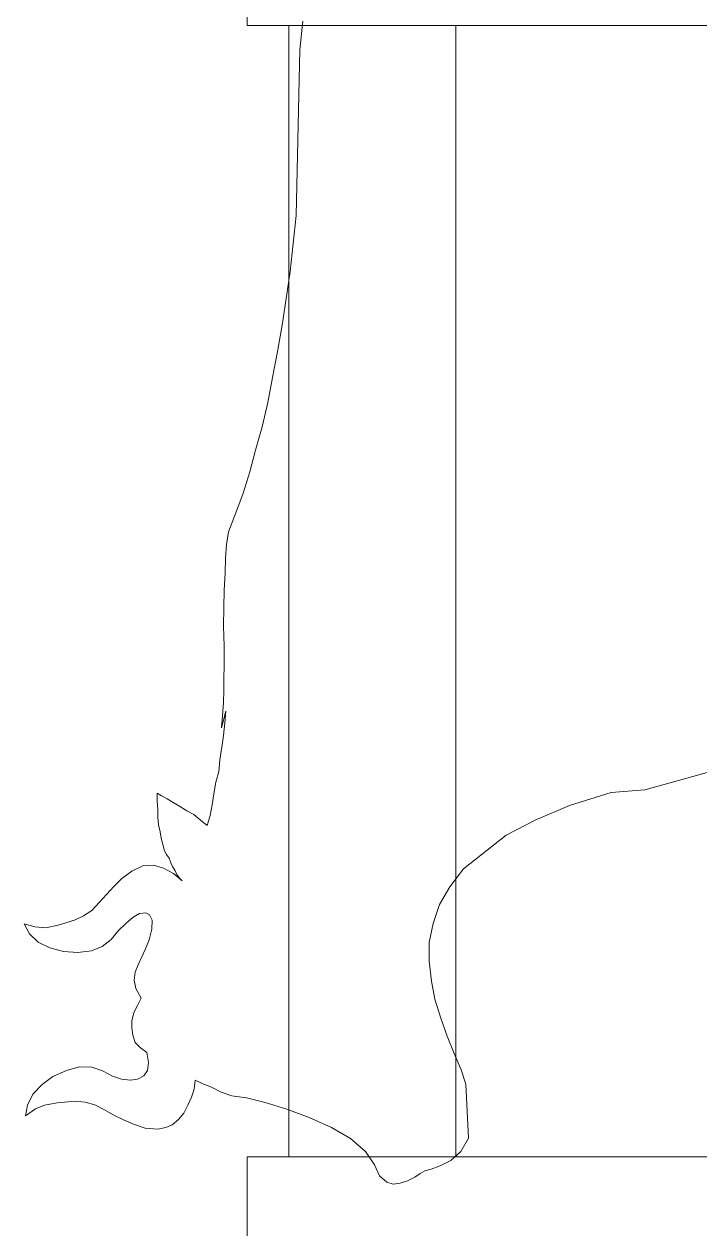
# Model space of a CAD drawing. Header units: millimetres. Extents: x 73 to 57768, y -40361 to 10065.
# Drawn here: x 13192.6 to 13273.5, y 1794.5 to 1938.9 of the extents above; entities that cross this region are included whole.
import ezdxf

# ---------------------------------------------------------------- set-up
doc = ezdxf.new("R2010")
doc.units = ezdxf.units.MM
doc.layers.add('pogled', color=7, linetype='Continuous', lineweight=5, true_color=0x8db1c3)

msp = doc.modelspace()

# ---------------------------------------------------------------- linework, layer by layer
at = {"layer": 'pogled'}
for p, q in [((13226.013, 1939.197), (13225.649, 1935.75)), ((13226.013, 1939.197), (13225.649, 1935.75)), ((13226.013, 1939.197), (13225.649, 1935.75)), ((13226.013, 1939.197), (13225.649, 1935.75)), ((13225.649, 1935.75), (13225.196, 1915.911)), ((13225.649, 1935.75), (13225.196, 1915.911)), ((13225.649, 1935.75), (13225.196, 1915.911)), ((13225.649, 1935.75), (13225.196, 1915.911)), ((13225.196, 1915.911), (13224.832, 1912.572)), ((13225.196, 1915.911), (13224.832, 1912.572)), ((13225.196, 1915.911), (13224.832, 1912.572)), ((13225.196, 1915.911), (13224.832, 1912.572)), ((13224.832, 1912.572), (13224.469, 1909.233)), ((13224.832, 1912.572), (13224.469, 1909.233)), ((13224.832, 1912.572), (13224.469, 1909.233)), ((13224.832, 1912.572), (13224.469, 1909.233)), ((13224.469, 1909.233), (13223.999, 1906.003)), ((13224.469, 1909.233), (13223.999, 1906.003)), ((13224.469, 1909.233), (13223.999, 1906.003)), ((13224.469, 1909.233), (13223.999, 1906.003)), ((13223.999, 1906.003), (13223.529, 1902.773)), ((13223.999, 1906.003), (13223.529, 1902.773)), ((13223.999, 1906.003), (13223.529, 1902.773)), ((13223.999, 1906.003), (13223.529, 1902.773)), ((13223.529, 1902.773), (13222.952, 1899.652)), ((13223.529, 1902.773), (13222.952, 1899.652)), ((13223.529, 1902.773), (13222.952, 1899.652)), ((13223.529, 1902.773), (13222.952, 1899.652)), ((13222.952, 1899.652), (13222.376, 1896.531)), ((13222.952, 1899.652), (13222.376, 1896.531)), ((13222.952, 1899.652), (13222.376, 1896.531)), ((13222.952, 1899.652), (13222.376, 1896.531)), ((13222.376, 1896.531), (13221.8, 1893.518)), ((13222.376, 1896.531), (13221.8, 1893.518)), ((13222.376, 1896.531), (13221.8, 1893.518)), ((13222.376, 1896.531), (13221.8, 1893.518)), ((13221.8, 1893.518), (13221.119, 1890.614)), ((13221.8, 1893.518), (13221.119, 1890.614)), ((13221.8, 1893.518), (13221.119, 1890.614)), ((13221.8, 1893.518), (13221.119, 1890.614)), ((13221.119, 1890.614), (13220.33, 1887.82)), ((13221.119, 1890.614), (13220.33, 1887.82)), ((13221.119, 1890.614), (13220.33, 1887.82)), ((13221.119, 1890.614), (13220.33, 1887.82)), ((13220.33, 1887.82), (13219.652, 1885.239)), ((13220.33, 1887.82), (13219.652, 1885.239)), ((13220.33, 1887.82), (13219.652, 1885.239)), ((13220.33, 1887.82), (13219.652, 1885.239)), ((13219.652, 1885.239), (13218.867, 1882.66)), ((13219.652, 1885.239), (13218.867, 1882.66)), ((13219.652, 1885.239), (13218.867, 1882.66)), ((13219.652, 1885.239), (13218.867, 1882.66)), ((13218.867, 1882.66), (13217.975, 1880.298)), ((13218.867, 1882.66), (13217.975, 1880.298)), ((13218.867, 1882.66), (13217.975, 1880.298)), ((13218.867, 1882.66), (13217.975, 1880.298)), ((13217.975, 1880.298), (13217.086, 1878.044)), ((13217.975, 1880.298), (13217.086, 1878.044)), ((13217.975, 1880.298), (13217.086, 1878.044)), ((13217.975, 1880.298), (13217.086, 1878.044)), ((13217.086, 1878.044), (13216.852, 1876.537)), ((13217.086, 1878.044), (13216.852, 1876.537)), ((13217.086, 1878.044), (13216.852, 1876.537)), ((13217.086, 1878.044), (13216.852, 1876.537)), ((13216.852, 1876.537), (13216.725, 1874.921)), ((13216.852, 1876.537), (13216.725, 1874.921)), ((13216.852, 1876.537), (13216.725, 1874.921)), ((13216.852, 1876.537), (13216.725, 1874.921)), ((13216.725, 1874.921), (13216.703, 1873.088)), ((13216.725, 1874.921), (13216.703, 1873.088)), ((13216.725, 1874.921), (13216.703, 1873.088)), ((13216.725, 1874.921), (13216.703, 1873.088)), ((13216.703, 1873.088), (13216.571, 1871.04)), ((13216.703, 1873.088), (13216.571, 1871.04)), ((13216.703, 1873.088), (13216.571, 1871.04)), ((13216.703, 1873.088), (13216.571, 1871.04)), ((13216.571, 1871.04), (13216.546, 1868.991)), ((13216.571, 1871.04), (13216.546, 1868.991)), ((13216.571, 1871.04), (13216.546, 1868.991)), ((13216.571, 1871.04), (13216.546, 1868.991)), ((13216.546, 1868.991), (13216.519, 1866.727)), ((13216.546, 1868.991), (13216.519, 1866.727)), ((13216.546, 1868.991), (13216.519, 1866.727)), ((13216.546, 1868.991), (13216.519, 1866.727)), ((13216.519, 1866.727), (13216.599, 1864.353)), ((13216.519, 1866.727), (13216.599, 1864.353)), ((13216.519, 1866.727), (13216.599, 1864.353)), ((13216.519, 1866.727), (13216.599, 1864.353)), ((13216.599, 1864.353), (13216.57, 1861.98)), ((13216.599, 1864.353), (13216.57, 1861.98)), ((13216.599, 1864.353), (13216.57, 1861.98)), ((13216.599, 1864.353), (13216.57, 1861.98)), ((13216.57, 1861.98), (13216.552, 1860.471)), ((13216.57, 1861.98), (13216.552, 1860.471)), ((13216.57, 1861.98), (13216.552, 1860.471)), ((13216.57, 1861.98), (13216.552, 1860.471)), ((13216.552, 1860.471), (13216.535, 1859.069)), ((13216.552, 1860.471), (13216.535, 1859.069)), ((13216.552, 1860.471), (13216.535, 1859.069)), ((13216.552, 1860.471), (13216.535, 1859.069)), ((13216.535, 1859.069), (13216.517, 1857.559)), ((13216.535, 1859.069), (13216.517, 1857.559)), ((13216.535, 1859.069), (13216.517, 1857.559)), ((13216.535, 1859.069), (13216.517, 1857.559)), ((13216.517, 1857.559), (13216.391, 1856.051)), ((13216.517, 1857.559), (13216.391, 1856.051)), ((13216.517, 1857.559), (13216.391, 1856.051)), ((13216.517, 1857.559), (13216.391, 1856.051)), ((13216.266, 1854.542), (13216.769, 1856.553)), ((13216.266, 1854.542), (13216.769, 1856.553)), ((13216.266, 1854.542), (13216.769, 1856.553)), ((13216.266, 1854.542), (13216.769, 1856.553)), ((13216.391, 1856.051), (13216.266, 1854.542)), ((13216.391, 1856.051), (13216.266, 1854.542)), ((13216.391, 1856.051), (13216.266, 1854.542)), ((13216.391, 1856.051), (13216.266, 1854.542)), ((13216.769, 1856.553), (13216.644, 1855.152)), ((13216.769, 1856.553), (13216.644, 1855.152)), ((13216.769, 1856.553), (13216.644, 1855.152)), ((13216.769, 1856.553), (13216.644, 1855.152)), ((13216.644, 1855.152), (13216.518, 1853.644)), ((13216.644, 1855.152), (13216.518, 1853.644)), ((13216.644, 1855.152), (13216.518, 1853.644)), ((13216.644, 1855.152), (13216.518, 1853.644)), ((13216.518, 1853.644), (13216.286, 1852.244)), ((13216.518, 1853.644), (13216.286, 1852.244)), ((13216.518, 1853.644), (13216.286, 1852.244)), ((13216.518, 1853.644), (13216.286, 1852.244)), ((13216.286, 1852.244), (13216.052, 1850.737)), ((13216.286, 1852.244), (13216.052, 1850.737)), ((13216.286, 1852.244), (13216.052, 1850.737)), ((13216.286, 1852.244), (13216.052, 1850.737)), ((13216.052, 1850.737), (13215.928, 1849.337)), ((13216.052, 1850.737), (13215.928, 1849.337)), ((13216.052, 1850.737), (13215.928, 1849.337)), ((13216.052, 1850.737), (13215.928, 1849.337)), ((13215.928, 1849.337), (13215.589, 1848.047)), ((13215.928, 1849.337), (13215.589, 1848.047)), ((13215.928, 1849.337), (13215.589, 1848.047)), ((13215.928, 1849.337), (13215.589, 1848.047)), ((13271.688, 1848.466), (13276.125, 1849.707)), ((13271.688, 1848.466), (13276.125, 1849.707)), ((13271.688, 1848.466), (13276.125, 1849.707)), ((13271.688, 1848.466), (13276.125, 1849.707)), ((13215.589, 1848.047), (13215.356, 1846.647)), ((13215.589, 1848.047), (13215.356, 1846.647)), ((13215.589, 1848.047), (13215.356, 1846.647)), ((13215.589, 1848.047), (13215.356, 1846.647)), ((13266.927, 1847.121), (13271.688, 1848.466)), ((13266.927, 1847.121), (13271.688, 1848.466)), ((13266.927, 1847.121), (13271.688, 1848.466)), ((13266.927, 1847.121), (13271.688, 1848.466)), ((13208.563, 1846.729), (13208.551, 1845.758)), ((13208.563, 1846.729), (13208.551, 1845.758)), ((13208.563, 1846.729), (13208.551, 1845.758)), ((13208.563, 1846.729), (13208.551, 1845.758)), ((13208.551, 1845.758), (13208.647, 1844.786)), ((13208.551, 1845.758), (13208.647, 1844.786)), ((13208.551, 1845.758), (13208.647, 1844.786)), ((13208.551, 1845.758), (13208.647, 1844.786)), ((13209.098, 1846.399), (13208.563, 1846.729)), ((13209.098, 1846.399), (13208.563, 1846.729)), ((13209.098, 1846.399), (13208.563, 1846.729)), ((13209.098, 1846.399), (13208.563, 1846.729)), ((13209.741, 1846.067), (13209.098, 1846.399)), ((13209.741, 1846.067), (13209.098, 1846.399)), ((13209.741, 1846.067), (13209.098, 1846.399)), ((13209.741, 1846.067), (13209.098, 1846.399)), ((13210.491, 1845.627), (13209.741, 1846.067)), ((13210.491, 1845.627), (13209.741, 1846.067)), ((13210.491, 1845.627), (13209.741, 1846.067)), ((13210.491, 1845.627), (13209.741, 1846.067)), ((13215.356, 1846.647), (13215.125, 1845.356)), ((13215.356, 1846.647), (13215.125, 1845.356)), ((13215.356, 1846.647), (13215.125, 1845.356)), ((13215.356, 1846.647), (13215.125, 1845.356)), ((13257.941, 1845.276), (13262.921, 1846.834)), ((13257.941, 1845.276), (13262.921, 1846.834)), ((13257.941, 1845.276), (13262.921, 1846.834)), ((13257.941, 1845.276), (13262.921, 1846.834)), ((13262.921, 1846.834), (13266.927, 1847.121)), ((13262.921, 1846.834), (13266.927, 1847.121)), ((13262.921, 1846.834), (13266.927, 1847.121)), ((13262.921, 1846.834), (13266.927, 1847.121)), ((13208.647, 1844.786), (13208.636, 1843.816)), ((13208.647, 1844.786), (13208.636, 1843.816)), ((13208.647, 1844.786), (13208.636, 1843.816)), ((13208.647, 1844.786), (13208.636, 1843.816)), ((13211.24, 1845.187), (13210.491, 1845.627)), ((13211.24, 1845.187), (13210.491, 1845.627)), ((13211.24, 1845.187), (13210.491, 1845.627)), ((13211.24, 1845.187), (13210.491, 1845.627)), ((13212.097, 1844.637), (13211.24, 1845.187)), ((13212.097, 1844.637), (13211.24, 1845.187)), ((13212.097, 1844.637), (13211.24, 1845.187)), ((13212.097, 1844.637), (13211.24, 1845.187)), ((13212.954, 1844.196), (13212.097, 1844.637)), ((13212.954, 1844.196), (13212.097, 1844.637)), ((13212.954, 1844.196), (13212.097, 1844.637)), ((13212.954, 1844.196), (13212.097, 1844.637)), ((13215.125, 1845.356), (13214.894, 1844.064)), ((13215.125, 1845.356), (13214.894, 1844.064)), ((13215.125, 1845.356), (13214.894, 1844.064)), ((13215.125, 1845.356), (13214.894, 1844.064)), ((13253.821, 1843.491), (13257.941, 1845.276)), ((13253.821, 1843.491), (13257.941, 1845.276)), ((13253.821, 1843.491), (13257.941, 1845.276)), ((13253.821, 1843.491), (13257.941, 1845.276)), ((13208.636, 1843.816), (13208.733, 1842.952)), ((13208.636, 1843.816), (13208.733, 1842.952)), ((13208.636, 1843.816), (13208.733, 1842.952)), ((13208.636, 1843.816), (13208.733, 1842.952)), ((13208.733, 1842.952), (13208.938, 1842.086)), ((13208.733, 1842.952), (13208.938, 1842.086)), ((13208.733, 1842.952), (13208.938, 1842.086)), ((13208.733, 1842.952), (13208.938, 1842.086)), ((13213.701, 1843.539), (13212.954, 1844.196)), ((13213.701, 1843.539), (13212.954, 1844.196)), ((13213.701, 1843.539), (13212.954, 1844.196)), ((13213.701, 1843.539), (13212.954, 1844.196)), ((13214.556, 1842.882), (13213.701, 1843.539)), ((13214.556, 1842.882), (13213.701, 1843.539)), ((13214.556, 1842.882), (13213.701, 1843.539)), ((13214.556, 1842.882), (13213.701, 1843.539)), ((13214.894, 1844.064), (13214.556, 1842.882)), ((13214.894, 1844.064), (13214.556, 1842.882)), ((13214.894, 1844.064), (13214.556, 1842.882)), ((13214.894, 1844.064), (13214.556, 1842.882)), ((13250.349, 1841.699), (13253.821, 1843.491)), ((13250.349, 1841.699), (13253.821, 1843.491)), ((13250.349, 1841.699), (13253.821, 1843.491)), ((13250.349, 1841.699), (13253.821, 1843.491)), ((13208.938, 1842.086), (13209.037, 1841.33)), ((13208.938, 1842.086), (13209.037, 1841.33)), ((13208.938, 1842.086), (13209.037, 1841.33)), ((13208.938, 1842.086), (13209.037, 1841.33)), ((13250.349, 1841.699), (13245.231, 1837.662)), ((13250.349, 1841.699), (13245.231, 1837.662)), ((13250.349, 1841.699), (13245.231, 1837.662)), ((13250.349, 1841.699), (13245.231, 1837.662)), ((13209.037, 1841.33), (13209.244, 1840.573)), ((13209.037, 1841.33), (13209.244, 1840.573)), ((13209.037, 1841.33), (13209.244, 1840.573)), ((13209.037, 1841.33), (13209.244, 1840.573)), ((13209.244, 1840.573), (13209.451, 1839.815)), ((13209.244, 1840.573), (13209.451, 1839.815)), ((13209.244, 1840.573), (13209.451, 1839.815)), ((13209.244, 1840.573), (13209.451, 1839.815)), ((13209.451, 1839.815), (13209.661, 1839.382)), ((13209.451, 1839.815), (13209.661, 1839.382)), ((13209.451, 1839.815), (13209.661, 1839.382)), ((13209.451, 1839.815), (13209.661, 1839.382)), ((13209.661, 1839.382), (13209.979, 1838.946)), ((13209.661, 1839.382), (13209.979, 1838.946)), ((13209.661, 1839.382), (13209.979, 1838.946)), ((13209.661, 1839.382), (13209.979, 1838.946)), ((13209.979, 1838.946), (13210.189, 1838.405)), ((13209.979, 1838.946), (13210.189, 1838.405)), ((13209.979, 1838.946), (13210.189, 1838.405)), ((13209.979, 1838.946), (13210.189, 1838.405)), ((13205.539, 1837.382), (13204.342, 1836.533)), ((13205.539, 1837.382), (13204.342, 1836.533)), ((13205.539, 1837.382), (13204.342, 1836.533)), ((13205.539, 1837.382), (13204.342, 1836.533)), ((13206.841, 1838.013), (13205.539, 1837.382)), ((13206.841, 1838.013), (13205.539, 1837.382)), ((13206.841, 1838.013), (13205.539, 1837.382)), ((13206.841, 1838.013), (13205.539, 1837.382)), ((13208.136, 1838.106), (13206.841, 1838.013)), ((13208.136, 1838.106), (13206.841, 1838.013)), ((13208.136, 1838.106), (13206.841, 1838.013)), ((13208.136, 1838.106), (13206.841, 1838.013)), ((13209.318, 1837.768), (13208.136, 1838.106)), ((13209.318, 1837.768), (13208.136, 1838.106)), ((13209.318, 1837.768), (13208.136, 1838.106)), ((13209.318, 1837.768), (13208.136, 1838.106)), ((13210.497, 1837.107), (13209.318, 1837.768)), ((13210.497, 1837.107), (13209.318, 1837.768)), ((13210.497, 1837.107), (13209.318, 1837.768)), ((13210.497, 1837.107), (13209.318, 1837.768)), ((13210.189, 1838.405), (13210.399, 1837.971)), ((13210.189, 1838.405), (13210.399, 1837.971)), ((13210.189, 1838.405), (13210.399, 1837.971)), ((13210.189, 1838.405), (13210.399, 1837.971)), ((13210.399, 1837.971), (13210.716, 1837.428)), ((13210.399, 1837.971), (13210.716, 1837.428)), ((13210.399, 1837.971), (13210.716, 1837.428)), ((13210.399, 1837.971), (13210.716, 1837.428)), ((13211.565, 1836.231), (13210.497, 1837.107)), ((13211.565, 1836.231), (13210.497, 1837.107)), ((13211.565, 1836.231), (13210.497, 1837.107)), ((13211.565, 1836.231), (13210.497, 1837.107)), ((13210.716, 1837.428), (13210.927, 1836.994)), ((13210.716, 1837.428), (13210.927, 1836.994)), ((13210.716, 1837.428), (13210.927, 1836.994)), ((13210.716, 1837.428), (13210.927, 1836.994)), ((13243.588, 1835.525), (13245.231, 1837.662)), ((13243.588, 1835.525), (13245.231, 1837.662)), ((13243.588, 1835.525), (13245.231, 1837.662)), ((13243.588, 1835.525), (13245.231, 1837.662)), ((13204.342, 1836.533), (13203.36, 1835.574)), ((13204.342, 1836.533), (13203.36, 1835.574)), ((13204.342, 1836.533), (13203.36, 1835.574)), ((13204.342, 1836.533), (13203.36, 1835.574)), ((13210.927, 1836.994), (13211.245, 1836.559)), ((13210.927, 1836.994), (13211.245, 1836.559)), ((13210.927, 1836.994), (13211.245, 1836.559)), ((13210.927, 1836.994), (13211.245, 1836.559)), ((13211.245, 1836.559), (13211.565, 1836.231)), ((13211.245, 1836.559), (13211.565, 1836.231)), ((13211.245, 1836.559), (13211.565, 1836.231)), ((13211.245, 1836.559), (13211.565, 1836.231)), ((13202.486, 1834.614), (13201.612, 1833.654)), ((13202.486, 1834.614), (13201.612, 1833.654)), ((13202.486, 1834.614), (13201.612, 1833.654)), ((13202.486, 1834.614), (13201.612, 1833.654)), ((13203.36, 1835.574), (13202.486, 1834.614)), ((13203.36, 1835.574), (13202.486, 1834.614)), ((13203.36, 1835.574), (13202.486, 1834.614)), ((13203.36, 1835.574), (13202.486, 1834.614)), ((13242.376, 1833.382), (13243.588, 1835.525)), ((13242.376, 1833.382), (13243.588, 1835.525)), ((13242.376, 1833.382), (13243.588, 1835.525)), ((13242.376, 1833.382), (13243.588, 1835.525)), ((13201.612, 1833.654), (13200.737, 1832.694)), ((13201.612, 1833.654), (13200.737, 1832.694)), ((13201.612, 1833.654), (13200.737, 1832.694)), ((13201.612, 1833.654), (13200.737, 1832.694)), ((13241.594, 1831.127), (13242.376, 1833.382)), ((13241.594, 1831.127), (13242.376, 1833.382)), ((13241.594, 1831.127), (13242.376, 1833.382)), ((13241.594, 1831.127), (13242.376, 1833.382)), ((13198.674, 1831.532), (13196.726, 1830.908)), ((13198.674, 1831.532), (13196.726, 1830.908)), ((13198.674, 1831.532), (13196.726, 1830.908)), ((13198.674, 1831.532), (13196.726, 1830.908)), ((13199.759, 1832.058), (13198.674, 1831.532)), ((13199.759, 1832.058), (13198.674, 1831.532)), ((13199.759, 1832.058), (13198.674, 1831.532)), ((13199.759, 1832.058), (13198.674, 1831.532)), ((13200.737, 1832.694), (13199.759, 1832.058)), ((13200.737, 1832.694), (13199.759, 1832.058)), ((13200.737, 1832.694), (13199.759, 1832.058)), ((13200.737, 1832.694), (13199.759, 1832.058)), ((13204.817, 1831.135), (13205.689, 1831.879)), ((13204.817, 1831.135), (13205.689, 1831.879)), ((13204.817, 1831.135), (13205.689, 1831.879)), ((13204.817, 1831.135), (13205.689, 1831.879)), ((13205.689, 1831.879), (13206.449, 1832.302)), ((13205.689, 1831.879), (13206.449, 1832.302)), ((13205.689, 1831.879), (13206.449, 1832.302)), ((13205.689, 1831.879), (13206.449, 1832.302)), ((13206.449, 1832.302), (13207.205, 1832.401)), ((13206.449, 1832.302), (13207.205, 1832.401)), ((13206.449, 1832.302), (13207.205, 1832.401)), ((13206.449, 1832.302), (13207.205, 1832.401)), ((13207.205, 1832.401), (13207.634, 1832.18)), ((13207.205, 1832.401), (13207.634, 1832.18)), ((13207.205, 1832.401), (13207.634, 1832.18)), ((13207.205, 1832.401), (13207.634, 1832.18)), ((13207.634, 1832.18), (13207.949, 1831.529)), ((13207.634, 1832.18), (13207.949, 1831.529)), ((13207.634, 1832.18), (13207.949, 1831.529)), ((13207.634, 1832.18), (13207.949, 1831.529)), ((13207.949, 1831.529), (13207.937, 1830.451)), ((13207.949, 1831.529), (13207.937, 1830.451)), ((13207.949, 1831.529), (13207.937, 1830.451)), ((13207.949, 1831.529), (13207.937, 1830.451)), ((13193.919, 1830.726), (13192.629, 1831.065)), ((13192.629, 1831.065), (13193.262, 1829.871)), ((13192.629, 1831.065), (13193.262, 1829.871)), ((13193.919, 1830.726), (13192.629, 1831.065)), ((13193.919, 1830.726), (13192.629, 1831.065)), ((13192.629, 1831.065), (13193.262, 1829.871)), ((13192.629, 1831.065), (13193.262, 1829.871)), ((13193.919, 1830.726), (13192.629, 1831.065)), ((13193.262, 1829.871), (13194.329, 1828.888)), ((13193.262, 1829.871), (13194.329, 1828.888)), ((13193.262, 1829.871), (13194.329, 1828.888)), ((13193.262, 1829.871), (13194.329, 1828.888)), ((13195.212, 1830.603), (13193.919, 1830.726)), ((13195.212, 1830.603), (13193.919, 1830.726)), ((13195.212, 1830.603), (13193.919, 1830.726)), ((13195.212, 1830.603), (13193.919, 1830.726)), ((13196.726, 1830.908), (13195.212, 1830.603)), ((13196.726, 1830.908), (13195.212, 1830.603)), ((13196.726, 1830.908), (13195.212, 1830.603)), ((13196.726, 1830.908), (13195.212, 1830.603)), ((13203.069, 1829.215), (13203.944, 1830.283)), ((13203.069, 1829.215), (13203.944, 1830.283)), ((13203.069, 1829.215), (13203.944, 1830.283)), ((13203.069, 1829.215), (13203.944, 1830.283)), ((13203.944, 1830.283), (13204.817, 1831.135)), ((13203.944, 1830.283), (13204.817, 1831.135)), ((13203.944, 1830.283), (13204.817, 1831.135)), ((13203.944, 1830.283), (13204.817, 1831.135)), ((13207.937, 1830.451), (13207.598, 1829.16)), ((13207.937, 1830.451), (13207.598, 1829.16)), ((13207.937, 1830.451), (13207.598, 1829.16)), ((13207.937, 1830.451), (13207.598, 1829.16)), ((13241.136, 1828.867), (13241.594, 1831.127)), ((13241.136, 1828.867), (13241.594, 1831.127)), ((13241.136, 1828.867), (13241.594, 1831.127)), ((13241.136, 1828.867), (13241.594, 1831.127)), ((13194.329, 1828.888), (13195.723, 1828.224)), ((13194.329, 1828.888), (13195.723, 1828.224)), ((13194.329, 1828.888), (13195.723, 1828.224)), ((13194.329, 1828.888), (13195.723, 1828.224)), ((13201.98, 1828.365), (13203.069, 1829.215)), ((13201.98, 1828.365), (13203.069, 1829.215)), ((13201.98, 1828.365), (13203.069, 1829.215)), ((13201.98, 1828.365), (13203.069, 1829.215)), ((13207.598, 1829.16), (13207.153, 1828.087)), ((13207.598, 1829.16), (13207.153, 1828.087)), ((13207.598, 1829.16), (13207.153, 1828.087)), ((13207.598, 1829.16), (13207.153, 1828.087)), ((13241.109, 1826.603), (13241.136, 1828.867)), ((13241.109, 1826.603), (13241.136, 1828.867)), ((13241.109, 1826.603), (13241.136, 1828.867)), ((13241.109, 1826.603), (13241.136, 1828.867)), ((13195.723, 1828.224), (13197.335, 1827.773)), ((13195.723, 1828.224), (13197.335, 1827.773)), ((13195.723, 1828.224), (13197.335, 1827.773)), ((13195.723, 1828.224), (13197.335, 1827.773)), ((13197.335, 1827.773), (13199.059, 1827.645)), ((13197.335, 1827.773), (13199.059, 1827.645)), ((13197.335, 1827.773), (13199.059, 1827.645)), ((13197.335, 1827.773), (13199.059, 1827.645)), ((13199.059, 1827.645), (13200.679, 1827.841)), ((13199.059, 1827.645), (13200.679, 1827.841)), ((13199.059, 1827.645), (13200.679, 1827.841)), ((13199.059, 1827.645), (13200.679, 1827.841)), ((13200.679, 1827.841), (13201.98, 1828.365)), ((13200.679, 1827.841), (13201.98, 1828.365)), ((13200.679, 1827.841), (13201.98, 1828.365)), ((13200.679, 1827.841), (13201.98, 1828.365)), ((13206.71, 1827.122), (13206.267, 1826.156)), ((13206.71, 1827.122), (13206.267, 1826.156)), ((13206.71, 1827.122), (13206.267, 1826.156)), ((13206.71, 1827.122), (13206.267, 1826.156)), ((13207.153, 1828.087), (13206.71, 1827.122)), ((13207.153, 1828.087), (13206.71, 1827.122)), ((13207.153, 1828.087), (13206.71, 1827.122)), ((13207.153, 1828.087), (13206.71, 1827.122)), ((13206.267, 1826.156), (13205.934, 1825.298)), ((13206.267, 1826.156), (13205.934, 1825.298)), ((13206.267, 1826.156), (13205.934, 1825.298)), ((13206.267, 1826.156), (13205.934, 1825.298)), ((13241.404, 1824.227), (13241.109, 1826.603)), ((13241.404, 1824.227), (13241.109, 1826.603)), ((13241.404, 1824.227), (13241.109, 1826.603)), ((13241.404, 1824.227), (13241.109, 1826.603)), ((13205.934, 1825.298), (13205.814, 1824.328)), ((13205.934, 1825.298), (13205.814, 1824.328)), ((13205.934, 1825.298), (13205.814, 1824.328)), ((13205.934, 1825.298), (13205.814, 1824.328)), ((13205.814, 1824.328), (13206.018, 1823.355)), ((13205.814, 1824.328), (13206.018, 1823.355)), ((13205.814, 1824.328), (13206.018, 1823.355)), ((13205.814, 1824.328), (13206.018, 1823.355)), ((13241.809, 1822.065), (13241.404, 1824.227)), ((13241.809, 1822.065), (13241.404, 1824.227)), ((13241.809, 1822.065), (13241.404, 1824.227)), ((13241.809, 1822.065), (13241.404, 1824.227)), ((13206.018, 1823.355), (13206.651, 1822.161)), ((13206.018, 1823.355), (13206.651, 1822.161)), ((13206.018, 1823.355), (13206.651, 1822.161)), ((13206.018, 1823.355), (13206.651, 1822.161)), ((13206.209, 1821.304), (13205.768, 1820.446)), ((13206.209, 1821.304), (13205.768, 1820.446)), ((13206.209, 1821.304), (13205.768, 1820.446)), ((13206.209, 1821.304), (13205.768, 1820.446)), ((13206.651, 1822.161), (13206.209, 1821.304)), ((13206.651, 1822.161), (13206.209, 1821.304)), ((13206.651, 1822.161), (13206.209, 1821.304)), ((13206.651, 1822.161), (13206.209, 1821.304)), ((13242.537, 1819.791), (13241.809, 1822.065)), ((13242.537, 1819.791), (13241.809, 1822.065)), ((13242.537, 1819.791), (13241.809, 1822.065)), ((13242.537, 1819.791), (13241.809, 1822.065)), ((13205.768, 1820.446), (13205.541, 1819.478)), ((13205.768, 1820.446), (13205.541, 1819.478)), ((13205.768, 1820.446), (13205.541, 1819.478)), ((13205.768, 1820.446), (13205.541, 1819.478)), ((13243.266, 1817.625), (13242.537, 1819.791)), ((13243.266, 1817.625), (13242.537, 1819.791)), ((13243.266, 1817.625), (13242.537, 1819.791)), ((13243.266, 1817.625), (13242.537, 1819.791)), ((13205.541, 1819.478), (13205.53, 1818.616)), ((13205.541, 1819.478), (13205.53, 1818.616)), ((13205.541, 1819.478), (13205.53, 1818.616)), ((13205.541, 1819.478), (13205.53, 1818.616)), ((13205.53, 1818.616), (13205.628, 1817.752)), ((13205.53, 1818.616), (13205.628, 1817.752)), ((13205.53, 1818.616), (13205.628, 1817.752)), ((13205.53, 1818.616), (13205.628, 1817.752)), ((13205.628, 1817.752), (13205.941, 1816.885)), ((13205.628, 1817.752), (13205.941, 1816.885)), ((13205.628, 1817.752), (13205.941, 1816.885)), ((13205.628, 1817.752), (13205.941, 1816.885)), ((13205.941, 1816.885), (13206.58, 1816.23)), ((13205.941, 1816.885), (13206.58, 1816.23)), ((13205.941, 1816.885), (13206.58, 1816.23)), ((13205.941, 1816.885), (13206.58, 1816.23)), ((13244.104, 1815.566), (13243.266, 1817.625)), ((13244.104, 1815.566), (13243.266, 1817.625)), ((13244.104, 1815.566), (13243.266, 1817.625)), ((13244.104, 1815.566), (13243.266, 1817.625)), ((13206.58, 1816.23), (13207.329, 1815.682)), ((13206.58, 1816.23), (13207.329, 1815.682)), ((13206.58, 1816.23), (13207.329, 1815.682)), ((13206.58, 1816.23), (13207.329, 1815.682)), ((13207.329, 1815.682), (13207.53, 1814.494)), ((13207.329, 1815.682), (13207.53, 1814.494)), ((13207.329, 1815.682), (13207.53, 1814.494)), ((13207.329, 1815.682), (13207.53, 1814.494)), ((13244.944, 1813.615), (13244.104, 1815.566)), ((13244.944, 1813.615), (13244.104, 1815.566)), ((13244.944, 1813.615), (13244.104, 1815.566)), ((13244.944, 1813.615), (13244.104, 1815.566)), ((13207.53, 1814.494), (13207.411, 1813.524)), ((13207.53, 1814.494), (13207.411, 1813.524)), ((13207.53, 1814.494), (13207.411, 1813.524)), ((13207.53, 1814.494), (13207.411, 1813.524)), ((13196.078, 1812.797), (13194.772, 1811.842)), ((13196.078, 1812.797), (13194.772, 1811.842)), ((13196.078, 1812.797), (13194.772, 1811.842)), ((13196.078, 1812.797), (13194.772, 1811.842)), ((13197.704, 1813.532), (13196.078, 1812.797)), ((13197.704, 1813.532), (13196.078, 1812.797)), ((13197.704, 1813.532), (13196.078, 1812.797)), ((13197.704, 1813.532), (13196.078, 1812.797)), ((13199.219, 1813.946), (13197.704, 1813.532)), ((13199.219, 1813.946), (13197.704, 1813.532)), ((13199.219, 1813.946), (13197.704, 1813.532)), ((13199.219, 1813.946), (13197.704, 1813.532)), ((13200.729, 1813.928), (13199.219, 1813.946)), ((13200.729, 1813.928), (13199.219, 1813.946)), ((13200.729, 1813.928), (13199.219, 1813.946)), ((13200.729, 1813.928), (13199.219, 1813.946)), ((13202.018, 1813.481), (13200.729, 1813.928)), ((13202.018, 1813.481), (13200.729, 1813.928)), ((13202.018, 1813.481), (13200.729, 1813.928)), ((13202.018, 1813.481), (13200.729, 1813.928)), ((13203.196, 1812.82), (13202.018, 1813.481)), ((13203.196, 1812.82), (13202.018, 1813.481)), ((13203.196, 1812.82), (13202.018, 1813.481)), ((13203.196, 1812.82), (13202.018, 1813.481)), ((13204.271, 1812.483), (13203.196, 1812.82)), ((13204.271, 1812.483), (13203.196, 1812.82)), ((13204.271, 1812.483), (13203.196, 1812.82)), ((13204.271, 1812.483), (13203.196, 1812.82)), ((13206.972, 1812.882), (13206.212, 1812.46)), ((13206.972, 1812.882), (13206.212, 1812.46)), ((13206.972, 1812.882), (13206.212, 1812.46)), ((13206.972, 1812.882), (13206.212, 1812.46)), ((13207.411, 1813.524), (13206.972, 1812.882)), ((13207.411, 1813.524), (13206.972, 1812.882)), ((13207.411, 1813.524), (13206.972, 1812.882)), ((13207.411, 1813.524), (13206.972, 1812.882)), ((13245.516, 1811.882), (13244.944, 1813.615)), ((13245.516, 1811.882), (13244.944, 1813.615)), ((13245.516, 1811.882), (13244.944, 1813.615)), ((13245.516, 1811.882), (13244.944, 1813.615)), ((13194.772, 1811.842), (13193.679, 1810.669)), ((13194.772, 1811.842), (13193.679, 1810.669)), ((13194.772, 1811.842), (13193.679, 1810.669)), ((13194.772, 1811.842), (13193.679, 1810.669)), ((13205.348, 1812.363), (13204.271, 1812.483)), ((13205.348, 1812.363), (13204.271, 1812.483)), ((13205.348, 1812.363), (13204.271, 1812.483)), ((13205.348, 1812.363), (13204.271, 1812.483)), ((13206.212, 1812.46), (13205.348, 1812.363)), ((13206.212, 1812.46), (13205.348, 1812.363)), ((13206.212, 1812.46), (13205.348, 1812.363)), ((13206.212, 1812.46), (13205.348, 1812.363)), ((13212.657, 1810.334), (13212.992, 1811.301)), ((13212.657, 1810.334), (13212.992, 1811.301)), ((13212.657, 1810.334), (13212.992, 1811.301)), ((13212.657, 1810.334), (13212.992, 1811.301)), ((13212.992, 1811.301), (13213.113, 1812.378)), ((13212.992, 1811.301), (13213.113, 1812.378)), ((13212.992, 1811.301), (13213.113, 1812.378)), ((13212.992, 1811.301), (13213.113, 1812.378)), ((13213.113, 1812.378), (13214.078, 1811.935)), ((13213.113, 1812.378), (13214.078, 1811.935)), ((13213.113, 1812.378), (13214.078, 1811.935)), ((13213.113, 1812.378), (13214.078, 1811.935)), ((13214.078, 1811.935), (13215.152, 1811.49)), ((13214.078, 1811.935), (13215.152, 1811.49)), ((13214.078, 1811.935), (13215.152, 1811.49)), ((13214.078, 1811.935), (13215.152, 1811.49)), ((13215.152, 1811.49), (13216.224, 1810.938)), ((13215.152, 1811.49), (13216.224, 1810.938)), ((13215.152, 1811.49), (13216.224, 1810.938)), ((13215.152, 1811.49), (13216.224, 1810.938)), ((13245.516, 1811.882), (13245.816, 1805.408)), ((13245.516, 1811.882), (13245.816, 1805.408)), ((13245.516, 1811.882), (13245.816, 1805.408)), ((13245.516, 1811.882), (13245.816, 1805.408)), ((13193.679, 1810.669), (13193.017, 1809.382)), ((13193.679, 1810.669), (13193.017, 1809.382)), ((13193.679, 1810.669), (13193.017, 1809.382)), ((13193.679, 1810.669), (13193.017, 1809.382)), ((13195.066, 1809.358), (13196.579, 1809.663)), ((13195.066, 1809.358), (13196.579, 1809.663)), ((13195.066, 1809.358), (13196.579, 1809.663)), ((13195.066, 1809.358), (13196.579, 1809.663)), ((13196.579, 1809.663), (13198.739, 1809.853)), ((13196.579, 1809.663), (13198.739, 1809.853)), ((13196.579, 1809.663), (13198.739, 1809.853)), ((13196.579, 1809.663), (13198.739, 1809.853)), ((13198.739, 1809.853), (13199.924, 1809.731)), ((13198.739, 1809.853), (13199.924, 1809.731)), ((13198.739, 1809.853), (13199.924, 1809.731)), ((13198.739, 1809.853), (13199.924, 1809.731)), ((13199.924, 1809.731), (13201.106, 1809.393)), ((13199.924, 1809.731), (13201.106, 1809.393)), ((13199.924, 1809.731), (13201.106, 1809.393)), ((13199.924, 1809.731), (13201.106, 1809.393)), ((13212.214, 1809.369), (13212.657, 1810.334)), ((13212.214, 1809.369), (13212.657, 1810.334)), ((13212.214, 1809.369), (13212.657, 1810.334)), ((13212.214, 1809.369), (13212.657, 1810.334)), ((13216.224, 1810.938), (13217.512, 1810.492)), ((13216.224, 1810.938), (13217.512, 1810.492)), ((13216.224, 1810.938), (13217.512, 1810.492)), ((13216.224, 1810.938), (13217.512, 1810.492)), ((13217.512, 1810.492), (13219.235, 1810.255)), ((13217.512, 1810.492), (13219.235, 1810.255)), ((13217.512, 1810.492), (13219.235, 1810.255)), ((13217.512, 1810.492), (13219.235, 1810.255)), ((13219.235, 1810.255), (13221.493, 1809.689)), ((13219.235, 1810.255), (13221.493, 1809.689)), ((13219.235, 1810.255), (13221.493, 1809.689)), ((13219.235, 1810.255), (13221.493, 1809.689)), ((13221.493, 1809.689), (13224.072, 1808.903)), ((13221.493, 1809.689), (13224.072, 1808.903)), ((13221.493, 1809.689), (13224.072, 1808.903)), ((13221.493, 1809.689), (13224.072, 1808.903)), ((13193.017, 1809.382), (13192.786, 1808.091)), ((13193.017, 1809.382), (13192.786, 1808.091)), ((13193.017, 1809.382), (13192.786, 1808.091)), ((13193.017, 1809.382), (13192.786, 1808.091)), ((13192.786, 1808.091), (13193.982, 1808.939)), ((13192.786, 1808.091), (13193.982, 1808.939)), ((13192.786, 1808.091), (13193.982, 1808.939)), ((13192.786, 1808.091), (13193.982, 1808.939)), ((13193.982, 1808.939), (13195.066, 1809.358)), ((13193.982, 1808.939), (13195.066, 1809.358)), ((13193.982, 1808.939), (13195.066, 1809.358)), ((13193.982, 1808.939), (13195.066, 1809.358)), ((13201.106, 1809.393), (13202.178, 1808.841)), ((13201.106, 1809.393), (13202.178, 1808.841)), ((13201.106, 1809.393), (13202.178, 1808.841)), ((13201.106, 1809.393), (13202.178, 1808.841)), ((13202.178, 1808.841), (13203.356, 1808.18)), ((13202.178, 1808.841), (13203.356, 1808.18)), ((13202.178, 1808.841), (13203.356, 1808.18)), ((13202.178, 1808.841), (13203.356, 1808.18)), ((13203.356, 1808.18), (13204.536, 1807.627)), ((13203.356, 1808.18), (13204.536, 1807.627)), ((13203.356, 1808.18), (13204.536, 1807.627)), ((13203.356, 1808.18), (13204.536, 1807.627)), ((13211.115, 1807.656), (13211.771, 1808.403)), ((13211.115, 1807.656), (13211.771, 1808.403)), ((13211.115, 1807.656), (13211.771, 1808.403)), ((13211.115, 1807.656), (13211.771, 1808.403)), ((13211.771, 1808.403), (13212.214, 1809.369)), ((13211.771, 1808.403), (13212.214, 1809.369)), ((13211.771, 1808.403), (13212.214, 1809.369)), ((13211.771, 1808.403), (13212.214, 1809.369)), ((13224.072, 1808.903), (13226.757, 1807.9)), ((13224.072, 1808.903), (13226.757, 1807.9)), ((13224.072, 1808.903), (13226.757, 1807.9)), ((13224.072, 1808.903), (13226.757, 1807.9)), ((13204.536, 1807.627), (13205.716, 1807.073)), ((13204.536, 1807.627), (13205.716, 1807.073)), ((13204.536, 1807.627), (13205.716, 1807.073)), ((13204.536, 1807.627), (13205.716, 1807.073)), ((13205.716, 1807.073), (13207.113, 1806.625)), ((13205.716, 1807.073), (13207.113, 1806.625)), ((13205.716, 1807.073), (13207.113, 1806.625)), ((13205.716, 1807.073), (13207.113, 1806.625)), ((13209.594, 1806.704), (13210.353, 1807.018)), ((13209.594, 1806.704), (13210.353, 1807.018)), ((13209.594, 1806.704), (13210.353, 1807.018)), ((13209.594, 1806.704), (13210.353, 1807.018)), ((13210.353, 1807.018), (13211.115, 1807.656)), ((13210.353, 1807.018), (13211.115, 1807.656)), ((13210.353, 1807.018), (13211.115, 1807.656)), ((13210.353, 1807.018), (13211.115, 1807.656)), ((13226.757, 1807.9), (13229.438, 1806.682)), ((13226.757, 1807.9), (13229.438, 1806.682)), ((13226.757, 1807.9), (13229.438, 1806.682)), ((13226.757, 1807.9), (13229.438, 1806.682)), ((13207.113, 1806.625), (13208.621, 1806.5)), ((13207.113, 1806.625), (13208.621, 1806.5)), ((13207.113, 1806.625), (13208.621, 1806.5)), ((13207.113, 1806.625), (13208.621, 1806.5)), ((13208.621, 1806.5), (13209.594, 1806.704)), ((13208.621, 1806.5), (13209.594, 1806.704)), ((13208.621, 1806.5), (13209.594, 1806.704)), ((13208.621, 1806.5), (13209.594, 1806.704)), ((13229.438, 1806.682), (13231.687, 1805.361)), ((13229.438, 1806.682), (13231.687, 1805.361)), ((13229.438, 1806.682), (13231.687, 1805.361)), ((13229.438, 1806.682), (13231.687, 1805.361)), ((13231.687, 1805.361), (13233.503, 1803.829)), ((13231.687, 1805.361), (13233.503, 1803.829)), ((13231.687, 1805.361), (13233.503, 1803.829)), ((13231.687, 1805.361), (13233.503, 1803.829)), ((13244.934, 1803.801), (13245.816, 1805.408)), ((13244.934, 1803.801), (13245.816, 1805.408)), ((13244.934, 1803.801), (13245.816, 1805.408)), ((13244.934, 1803.801), (13245.816, 1805.408)), ((13233.503, 1803.829), (13234.562, 1802.199)), ((13233.503, 1803.829), (13234.562, 1802.199)), ((13233.503, 1803.829), (13234.562, 1802.199)), ((13233.503, 1803.829), (13233.924, 1803.181)), ((13242.434, 1802.105), (13243.735, 1802.736)), ((13242.434, 1802.105), (13243.735, 1802.736)), ((13242.434, 1802.105), (13243.735, 1802.736)), ((13242.434, 1802.105), (13243.735, 1802.736)), ((13243.735, 1802.736), (13244.934, 1803.801)), ((13243.735, 1802.736), (13244.934, 1803.801)), ((13243.735, 1802.736), (13244.934, 1803.801)), ((13243.735, 1802.736), (13244.934, 1803.801)), ((13234.562, 1802.199), (13235.193, 1800.897)), ((13234.562, 1802.199), (13235.193, 1800.897)), ((13234.562, 1802.199), (13235.193, 1800.897)), ((13234.562, 1802.199), (13235.193, 1800.897)), ((13239.397, 1800.739), (13240.05, 1801.163)), ((13239.397, 1800.739), (13240.05, 1801.163)), ((13239.397, 1800.739), (13240.05, 1801.163)), ((13239.397, 1800.739), (13240.05, 1801.163)), ((13240.05, 1801.163), (13240.593, 1801.48)), ((13240.05, 1801.163), (13240.593, 1801.48)), ((13240.05, 1801.163), (13240.593, 1801.48)), ((13240.05, 1801.163), (13240.593, 1801.48)), ((13240.593, 1801.48), (13241.35, 1801.686)), ((13240.593, 1801.48), (13241.35, 1801.686)), ((13240.593, 1801.48), (13241.35, 1801.686)), ((13240.593, 1801.48), (13241.35, 1801.686)), ((13241.35, 1801.686), (13242.434, 1802.105)), ((13241.35, 1801.686), (13242.434, 1802.105)), ((13241.35, 1801.686), (13242.434, 1802.105)), ((13241.35, 1801.686), (13242.434, 1802.105)), ((13235.193, 1800.897), (13236.047, 1800.132)), ((13235.193, 1800.897), (13236.047, 1800.132)), ((13235.193, 1800.897), (13236.047, 1800.132)), ((13235.193, 1800.897), (13236.047, 1800.132)), ((13236.047, 1800.132), (13236.799, 1799.907)), ((13236.047, 1800.132), (13236.799, 1799.907)), ((13236.047, 1800.132), (13236.799, 1799.907)), ((13236.047, 1800.132), (13236.799, 1799.907)), ((13236.799, 1799.907), (13237.663, 1800.005)), ((13236.799, 1799.907), (13237.663, 1800.005)), ((13236.799, 1799.907), (13237.663, 1800.005)), ((13236.799, 1799.907), (13237.663, 1800.005)), ((13237.663, 1800.005), (13238.53, 1800.318)), ((13237.663, 1800.005), (13238.53, 1800.318)), ((13237.663, 1800.005), (13238.53, 1800.318)), ((13237.663, 1800.005), (13238.53, 1800.318)), ((13238.53, 1800.318), (13239.397, 1800.739)), ((13238.53, 1800.318), (13239.397, 1800.739)), ((13238.53, 1800.318), (13239.397, 1800.739)), ((13238.53, 1800.318), (13239.397, 1800.739))]:
    msp.add_line(p, q, dxfattribs=at)
for points in [[(13219.32, 1938.695), (13219.32, 1952.695)], [(13354.32, 1938.695), (13219.32, 1938.695)], [(13224.32, 1803.181), (13224.32, 1938.695)], [(13244.32, 1803.181), (13244.32, 1938.695)], [(13354.32, 1803.181), (13219.32, 1803.181)], [(13219.32, 1789.181), (13219.32, 1803.181)]]:
    msp.add_lwpolyline(points, dxfattribs=at)

doc.saveas('drawing.dxf')
